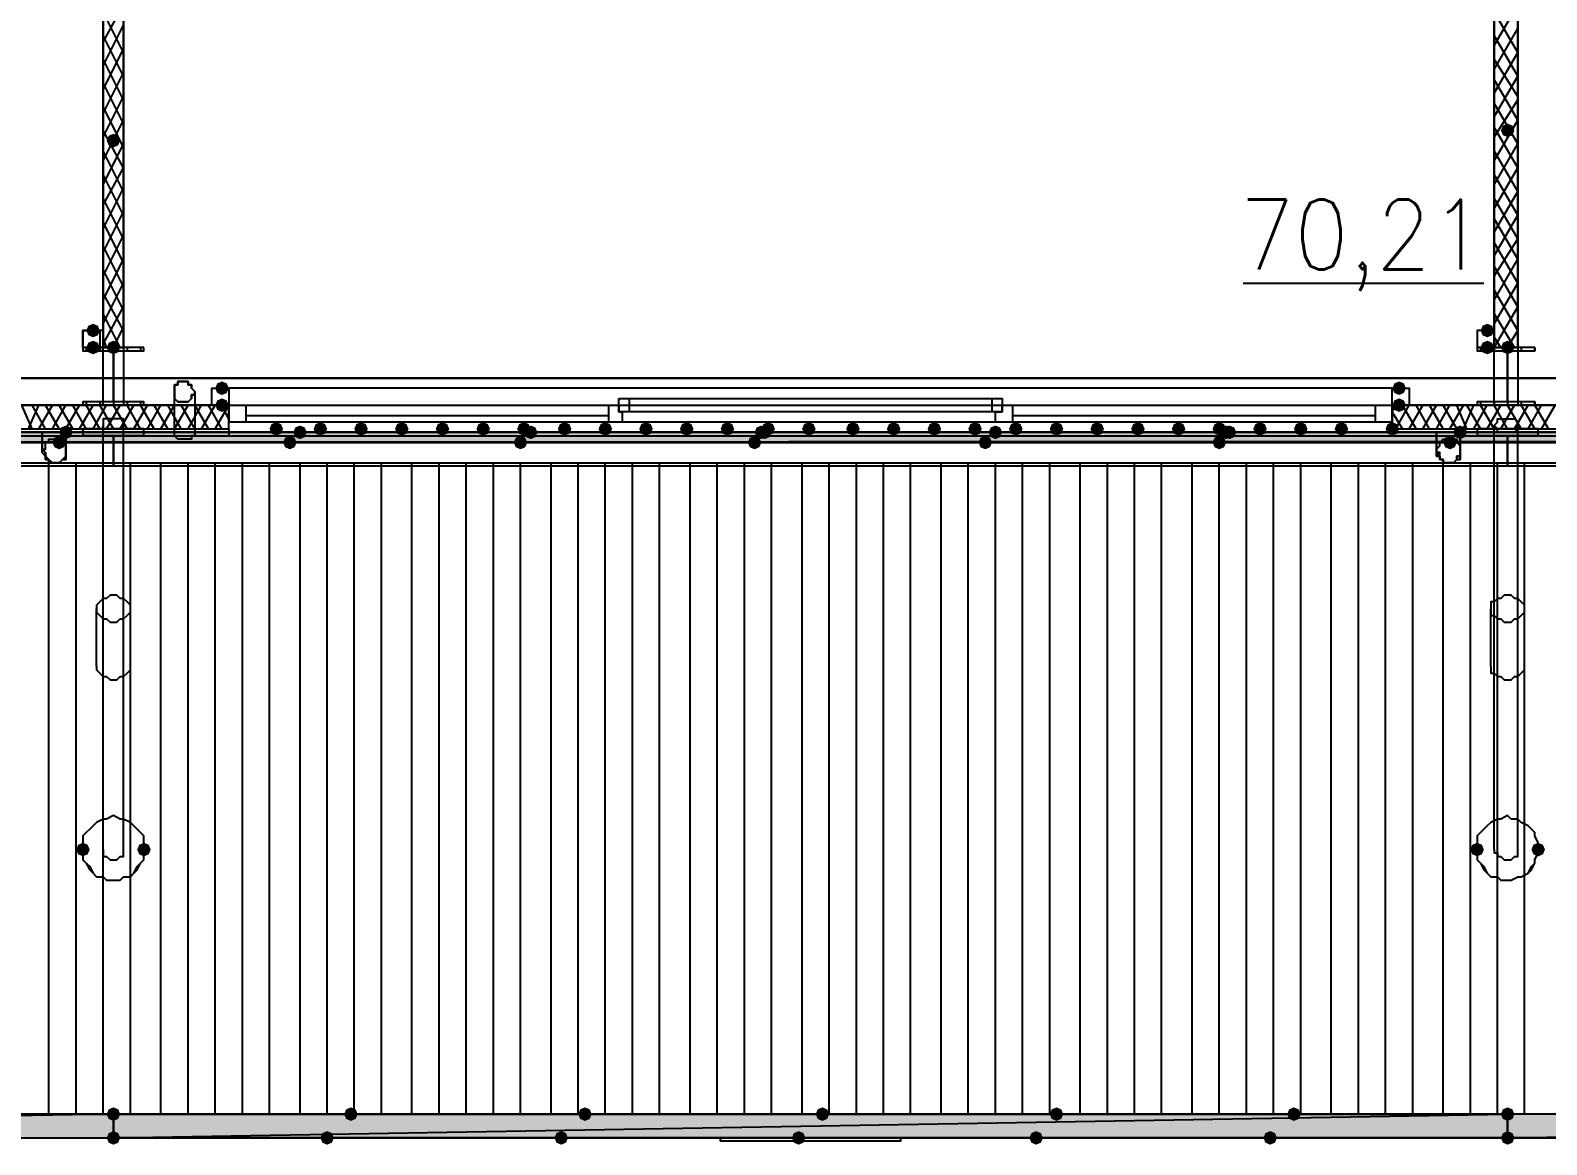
# Model space of a CAD drawing. Header units: millimetres. Extents: x 0 to 420, y 0 to 297.
# Drawn here: x 136.88 to 155.81, y 94.91 to 108.82 of the extents above; entities that cross this region are included whole.
import ezdxf

# ---------------------------------------------------------------- set-up
doc = ezdxf.new("R2010")
doc.units = ezdxf.units.MM
doc.layers.get('0').update_dxf_attribs({"linetype": 'CONTINUOUS'})
doc.styles.get("Standard").update_dxf_attribs({"font": 'STANDARD'})

msp = doc.modelspace()

# ---------------------------------------------------------------- hatches: boundary and pattern name
at = {"true_color": 0x000007}
for points in [[(138.006667, 107.442), (137.981796, 107.382204), (137.922, 107.357333), (137.862204, 107.382204), (137.837333, 107.442), (137.862204, 107.501796), (137.922, 107.526667), (137.981796, 107.501796)], [(155.405667, 107.569), (155.380796, 107.509204), (155.321, 107.484333), (155.261204, 107.509204), (155.236333, 107.569), (155.261204, 107.628796), (155.321, 107.653667), (155.380796, 107.628796)], [(137.752667, 105.071333), (137.727796, 105.011537), (137.668, 104.986667), (137.608204, 105.011537), (137.583333, 105.071333), (137.608204, 105.131129), (137.668, 105.156), (137.727796, 105.131129)], [(155.151667, 105.071333), (155.126796, 105.011537), (155.067, 104.986667), (155.007204, 105.011537), (154.982333, 105.071333), (155.007204, 105.131129), (155.067, 105.156), (155.126796, 105.131129)], [(137.752667, 104.859667), (137.727796, 104.799871), (137.668, 104.775), (137.608204, 104.799871), (137.583333, 104.859667), (137.608204, 104.919462), (137.668, 104.944333), (137.727796, 104.919463)], [(138.006667, 104.859667), (137.981796, 104.799871), (137.922, 104.775), (137.862204, 104.799871), (137.837333, 104.859667), (137.862204, 104.919462), (137.922, 104.944333), (137.981796, 104.919463)], [(155.151667, 104.859667), (155.126796, 104.799871), (155.067, 104.775), (155.007204, 104.799871), (154.982333, 104.859667), (155.007204, 104.919462), (155.067, 104.944333), (155.126796, 104.919463)], [(155.405667, 104.859667), (155.380796, 104.799871), (155.321, 104.775), (155.261204, 104.799871), (155.236333, 104.859667), (155.261204, 104.919462), (155.321, 104.944333), (155.380796, 104.919463)], [(139.361333, 104.351667), (139.336462, 104.291871), (139.276667, 104.267), (139.216871, 104.291871), (139.192, 104.351667), (139.216871, 104.411462), (139.276667, 104.436333), (139.336462, 104.411463)], [(154.051, 104.351667), (154.026129, 104.291871), (153.966333, 104.267), (153.906538, 104.291871), (153.881667, 104.351667), (153.906537, 104.411462), (153.966333, 104.436333), (154.026129, 104.411463)], [(139.361333, 104.14), (139.336462, 104.080204), (139.276667, 104.055333), (139.216871, 104.080204), (139.192, 104.14), (139.216871, 104.199796), (139.276667, 104.224667), (139.336462, 104.199796)], [(154.051, 104.14), (154.026129, 104.080204), (153.966333, 104.055333), (153.906538, 104.080204), (153.881667, 104.14), (153.906537, 104.199796), (153.966333, 104.224667), (154.026129, 104.199796)], [(140.038667, 103.843667), (140.013796, 103.783871), (139.954, 103.759), (139.894204, 103.783871), (139.869333, 103.843667), (139.894204, 103.903462), (139.954, 103.928333), (140.013796, 103.903463)], [(140.589, 103.843667), (140.564129, 103.783871), (140.504333, 103.759), (140.444538, 103.783871), (140.419667, 103.843667), (140.444537, 103.903462), (140.504333, 103.928333), (140.564129, 103.903463)], [(141.097, 103.843667), (141.072129, 103.783871), (141.012333, 103.759), (140.952538, 103.783871), (140.927667, 103.843667), (140.952537, 103.903462), (141.012333, 103.928333), (141.072129, 103.903463)], [(141.605, 103.843667), (141.580129, 103.783871), (141.520333, 103.759), (141.460537, 103.783871), (141.435667, 103.843667), (141.460537, 103.903462), (141.520333, 103.928333), (141.580129, 103.903463)], [(142.113, 103.843667), (142.088129, 103.783871), (142.028333, 103.759), (141.968538, 103.783871), (141.943667, 103.843667), (141.968537, 103.903462), (142.028333, 103.928333), (142.088129, 103.903463)], [(142.621, 103.843667), (142.596129, 103.783871), (142.536333, 103.759), (142.476538, 103.783871), (142.451667, 103.843667), (142.476537, 103.903462), (142.536333, 103.928333), (142.596129, 103.903463)], [(143.129, 103.843667), (143.104129, 103.783871), (143.044333, 103.759), (142.984537, 103.783871), (142.959667, 103.843667), (142.984537, 103.903462), (143.044333, 103.928333), (143.104129, 103.903463)], [(143.637, 103.843667), (143.612129, 103.783871), (143.552333, 103.759), (143.492538, 103.783871), (143.467667, 103.843667), (143.492537, 103.903462), (143.552333, 103.928333), (143.612129, 103.903463)], [(144.145, 103.843667), (144.120129, 103.783871), (144.060333, 103.759), (144.000538, 103.783871), (143.975667, 103.843667), (144.000537, 103.903462), (144.060333, 103.928333), (144.120129, 103.903463)], [(144.653, 103.843667), (144.628129, 103.783871), (144.568333, 103.759), (144.508537, 103.783871), (144.483667, 103.843667), (144.508537, 103.903462), (144.568333, 103.928333), (144.628129, 103.903463)], [(145.161, 103.843667), (145.136129, 103.783871), (145.076333, 103.759), (145.016538, 103.783871), (144.991667, 103.843667), (145.016537, 103.903462), (145.076333, 103.928333), (145.136129, 103.903463)], [(145.669, 103.843667), (145.644129, 103.783871), (145.584333, 103.759), (145.524538, 103.783871), (145.499667, 103.843667), (145.524537, 103.903462), (145.584333, 103.928333), (145.644129, 103.903463)], [(146.177, 103.843667), (146.152129, 103.783871), (146.092333, 103.759), (146.032538, 103.783871), (146.007667, 103.843667), (146.032537, 103.903462), (146.092333, 103.928333), (146.152129, 103.903463)], [(146.685, 103.843667), (146.660129, 103.783871), (146.600333, 103.759), (146.540538, 103.783871), (146.515667, 103.843667), (146.540537, 103.903462), (146.600333, 103.928333), (146.660129, 103.903463)], [(147.235333, 103.843667), (147.210463, 103.783871), (147.150667, 103.759), (147.090871, 103.783871), (147.066, 103.843667), (147.090871, 103.903462), (147.150667, 103.928333), (147.210462, 103.903463)], [(147.743333, 103.843667), (147.718462, 103.783871), (147.658667, 103.759), (147.598871, 103.783871), (147.574, 103.843667), (147.598871, 103.903462), (147.658667, 103.928333), (147.718462, 103.903463)], [(148.251333, 103.843667), (148.226462, 103.783871), (148.166667, 103.759), (148.106871, 103.783871), (148.082, 103.843667), (148.106871, 103.903462), (148.166667, 103.928333), (148.226462, 103.903463)], [(148.759333, 103.843667), (148.734463, 103.783871), (148.674667, 103.759), (148.614871, 103.783871), (148.59, 103.843667), (148.614871, 103.903462), (148.674667, 103.928333), (148.734462, 103.903463)], [(149.267333, 103.843667), (149.242462, 103.783871), (149.182667, 103.759), (149.122871, 103.783871), (149.098, 103.843667), (149.122871, 103.903462), (149.182667, 103.928333), (149.242462, 103.903463)], [(149.775333, 103.843667), (149.750463, 103.783871), (149.690667, 103.759), (149.630871, 103.783871), (149.606, 103.843667), (149.630871, 103.903462), (149.690667, 103.928333), (149.750462, 103.903463)], [(150.283333, 103.843667), (150.258463, 103.783871), (150.198667, 103.759), (150.138871, 103.783871), (150.114, 103.843667), (150.138871, 103.903462), (150.198667, 103.928333), (150.258462, 103.903463)], [(150.791333, 103.843667), (150.766462, 103.783871), (150.706667, 103.759), (150.646871, 103.783871), (150.622, 103.843667), (150.646871, 103.903462), (150.706667, 103.928333), (150.766462, 103.903463)], [(151.299333, 103.843667), (151.274463, 103.783871), (151.214667, 103.759), (151.154871, 103.783871), (151.13, 103.843667), (151.154871, 103.903462), (151.214667, 103.928333), (151.274462, 103.903463)], [(151.807333, 103.843667), (151.782463, 103.783871), (151.722667, 103.759), (151.662871, 103.783871), (151.638, 103.843667), (151.662871, 103.903462), (151.722667, 103.928333), (151.782462, 103.903463)], [(152.315333, 103.843667), (152.290462, 103.783871), (152.230667, 103.759), (152.170871, 103.783871), (152.146, 103.843667), (152.170871, 103.903462), (152.230667, 103.928333), (152.290462, 103.903463)], [(152.823333, 103.843667), (152.798463, 103.783871), (152.738667, 103.759), (152.678871, 103.783871), (152.654, 103.843667), (152.678871, 103.903462), (152.738667, 103.928333), (152.798462, 103.903463)], [(153.331333, 103.843667), (153.306462, 103.783871), (153.246667, 103.759), (153.186871, 103.783871), (153.162, 103.843667), (153.186871, 103.903462), (153.246667, 103.928333), (153.306462, 103.903463)], [(153.966333, 103.843667), (153.941463, 103.783871), (153.881667, 103.759), (153.821871, 103.783871), (153.797, 103.843667), (153.821871, 103.903462), (153.881667, 103.928333), (153.941462, 103.903463)], [(137.625667, 98.594333), (137.600796, 98.534537), (137.541, 98.509667), (137.481204, 98.534537), (137.456333, 98.594333), (137.481204, 98.654129), (137.541, 98.679), (137.600796, 98.654129)], [(138.387667, 98.594333), (138.362796, 98.534537), (138.303, 98.509667), (138.243204, 98.534537), (138.218333, 98.594333), (138.243204, 98.654129), (138.303, 98.679), (138.362796, 98.654129)], [(155.024667, 98.594333), (154.999796, 98.534537), (154.94, 98.509667), (154.880204, 98.534537), (154.855333, 98.594333), (154.880204, 98.654129), (154.94, 98.679), (154.999796, 98.654129)], [(155.786667, 98.594333), (155.761796, 98.534537), (155.702, 98.509667), (155.642204, 98.534537), (155.617333, 98.594333), (155.642204, 98.654129), (155.702, 98.679), (155.761796, 98.654129)]]:
    msp.add_hatch(color=0, dxfattribs=at).paths.add_polyline_path(points, flags=0)
h = msp.add_hatch(color=0, dxfattribs=at)
h.paths.add_polyline_path([(381.973667, 103.674333), (119.972667, 103.674333), (381.973667, 103.801333)], flags=0)
h.paths.add_polyline_path([(119.972667, 103.674333), (381.973667, 103.801333), (119.972667, 103.801333)], flags=0)
at = {"true_color": 0x0000fe}
for points in [[(137.329333, 103.674333), (137.304463, 103.614537), (137.244667, 103.589667), (137.184871, 103.614537), (137.16, 103.674333), (137.184871, 103.734129), (137.244667, 103.759), (137.304462, 103.734129)], [(137.414, 103.801333), (137.389129, 103.741537), (137.329333, 103.716667), (137.269538, 103.741537), (137.244667, 103.801333), (137.269537, 103.861129), (137.329333, 103.886), (137.389129, 103.861129)], [(137.414, 103.801333), (137.389129, 103.741537), (137.329333, 103.716667), (137.269538, 103.741537), (137.244667, 103.801333), (137.269537, 103.861129), (137.329333, 103.886), (137.389129, 103.861129)], [(137.414, 103.801333), (137.389129, 103.741537), (137.329333, 103.716667), (137.269538, 103.741537), (137.244667, 103.801333), (137.269537, 103.861129), (137.329333, 103.886), (137.389129, 103.861129)], [(140.208, 103.674333), (140.183129, 103.614537), (140.123333, 103.589667), (140.063538, 103.614537), (140.038667, 103.674333), (140.063537, 103.734129), (140.123333, 103.759), (140.183129, 103.734129)], [(140.335, 103.801333), (140.310129, 103.741537), (140.250333, 103.716667), (140.190538, 103.741537), (140.165667, 103.801333), (140.190537, 103.861129), (140.250333, 103.886), (140.310129, 103.861129)], [(140.335, 103.801333), (140.310129, 103.741537), (140.250333, 103.716667), (140.190538, 103.741537), (140.165667, 103.801333), (140.190537, 103.861129), (140.250333, 103.886), (140.310129, 103.861129)], [(140.335, 103.801333), (140.310129, 103.741537), (140.250333, 103.716667), (140.190538, 103.741537), (140.165667, 103.801333), (140.190537, 103.861129), (140.250333, 103.886), (140.310129, 103.861129)], [(143.086667, 103.674333), (143.061796, 103.614537), (143.002, 103.589667), (142.942204, 103.614537), (142.917333, 103.674333), (142.942204, 103.734129), (143.002, 103.759), (143.061796, 103.734129)], [(143.213667, 103.801333), (143.188796, 103.741537), (143.129, 103.716667), (143.069204, 103.741537), (143.044333, 103.801333), (143.069204, 103.861129), (143.129, 103.886), (143.188796, 103.861129)], [(143.213667, 103.801333), (143.188796, 103.741537), (143.129, 103.716667), (143.069204, 103.741537), (143.044333, 103.801333), (143.069204, 103.861129), (143.129, 103.886), (143.188796, 103.861129)], [(143.213667, 103.801333), (143.188796, 103.741537), (143.129, 103.716667), (143.069204, 103.741537), (143.044333, 103.801333), (143.069204, 103.861129), (143.129, 103.886), (143.188796, 103.861129)], [(146.007667, 103.674333), (145.982796, 103.614537), (145.923, 103.589667), (145.863204, 103.614537), (145.838333, 103.674333), (145.863204, 103.734129), (145.923, 103.759), (145.982796, 103.734129)], [(146.092333, 103.801333), (146.067462, 103.741537), (146.007667, 103.716667), (145.947871, 103.741537), (145.923, 103.801333), (145.947871, 103.861129), (146.007667, 103.886), (146.067462, 103.861129)], [(146.134667, 103.801333), (146.109796, 103.741537), (146.05, 103.716667), (145.990204, 103.741537), (145.965333, 103.801333), (145.990204, 103.861129), (146.05, 103.886), (146.109796, 103.861129)], [(146.134667, 103.801333), (146.109796, 103.741537), (146.05, 103.716667), (145.990204, 103.741537), (145.965333, 103.801333), (145.990204, 103.861129), (146.05, 103.886), (146.109796, 103.861129)], [(148.886333, 103.674333), (148.861462, 103.614537), (148.801667, 103.589667), (148.741871, 103.614537), (148.717, 103.674333), (148.741871, 103.734129), (148.801667, 103.759), (148.861462, 103.734129)], [(149.013333, 103.801333), (148.988463, 103.741537), (148.928667, 103.716667), (148.868871, 103.741537), (148.844, 103.801333), (148.868871, 103.861129), (148.928667, 103.886), (148.988462, 103.861129)], [(149.013333, 103.801333), (148.988463, 103.741537), (148.928667, 103.716667), (148.868871, 103.741537), (148.844, 103.801333), (148.868871, 103.861129), (148.928667, 103.886), (148.988462, 103.861129)], [(149.013333, 103.801333), (148.988463, 103.741537), (148.928667, 103.716667), (148.868871, 103.741537), (148.844, 103.801333), (148.868871, 103.861129), (148.928667, 103.886), (148.988462, 103.861129)], [(151.807333, 103.674333), (151.782463, 103.614537), (151.722667, 103.589667), (151.662871, 103.614537), (151.638, 103.674333), (151.662871, 103.734129), (151.722667, 103.759), (151.782462, 103.734129)], [(151.892, 103.801333), (151.867129, 103.741537), (151.807333, 103.716667), (151.747538, 103.741537), (151.722667, 103.801333), (151.747537, 103.861129), (151.807333, 103.886), (151.867129, 103.861129)], [(151.934333, 103.801333), (151.909463, 103.741537), (151.849667, 103.716667), (151.789871, 103.741537), (151.765, 103.801333), (151.789871, 103.861129), (151.849667, 103.886), (151.909462, 103.861129)], [(151.934333, 103.801333), (151.909463, 103.741537), (151.849667, 103.716667), (151.789871, 103.741537), (151.765, 103.801333), (151.789871, 103.861129), (151.849667, 103.886), (151.909462, 103.861129)], [(154.686, 103.674333), (154.661129, 103.614537), (154.601333, 103.589667), (154.541538, 103.614537), (154.516667, 103.674333), (154.541537, 103.734129), (154.601333, 103.759), (154.661129, 103.734129)], [(154.813, 103.801333), (154.788129, 103.741537), (154.728333, 103.716667), (154.668538, 103.741537), (154.643667, 103.801333), (154.668537, 103.861129), (154.728333, 103.886), (154.788129, 103.861129)], [(154.813, 103.801333), (154.788129, 103.741537), (154.728333, 103.716667), (154.668538, 103.741537), (154.643667, 103.801333), (154.668537, 103.861129), (154.728333, 103.886), (154.788129, 103.861129)], [(154.813, 103.801333), (154.788129, 103.741537), (154.728333, 103.716667), (154.668538, 103.741537), (154.643667, 103.801333), (154.668537, 103.861129), (154.728333, 103.886), (154.788129, 103.861129)], [(138.006667, 95.292333), (137.981796, 95.232537), (137.922, 95.207667), (137.862204, 95.232537), (137.837333, 95.292333), (137.862204, 95.352129), (137.922, 95.377), (137.981796, 95.352129)], [(138.006667, 95.292333), (137.981796, 95.232537), (137.922, 95.207667), (137.862204, 95.232537), (137.837333, 95.292333), (137.862204, 95.352129), (137.922, 95.377), (137.981796, 95.352129)], [(140.97, 95.292333), (140.945129, 95.232537), (140.885333, 95.207667), (140.825538, 95.232537), (140.800667, 95.292333), (140.825537, 95.352129), (140.885333, 95.377), (140.945129, 95.352129)], [(143.891, 95.292333), (143.866129, 95.232537), (143.806333, 95.207667), (143.746538, 95.232537), (143.721667, 95.292333), (143.746537, 95.352129), (143.806333, 95.377), (143.866129, 95.352129)], [(146.854333, 95.292333), (146.829463, 95.232537), (146.769667, 95.207667), (146.709871, 95.232537), (146.685, 95.292333), (146.709871, 95.352129), (146.769667, 95.377), (146.829462, 95.352129)], [(149.775333, 95.292333), (149.750463, 95.232537), (149.690667, 95.207667), (149.630871, 95.232537), (149.606, 95.292333), (149.630871, 95.352129), (149.690667, 95.377), (149.750462, 95.352129)], [(152.738667, 95.292333), (152.713796, 95.232537), (152.654, 95.207667), (152.594204, 95.232537), (152.569333, 95.292333), (152.594204, 95.352129), (152.654, 95.377), (152.713796, 95.352129)], [(155.405667, 95.292333), (155.380796, 95.232537), (155.321, 95.207667), (155.261204, 95.232537), (155.236333, 95.292333), (155.261204, 95.352129), (155.321, 95.377), (155.380796, 95.352129)], [(155.405667, 95.292333), (155.380796, 95.232537), (155.321, 95.207667), (155.261204, 95.232537), (155.236333, 95.292333), (155.261204, 95.352129), (155.321, 95.377), (155.380796, 95.352129)], [(138.006667, 94.996), (137.981796, 94.936204), (137.922, 94.911333), (137.862204, 94.936204), (137.837333, 94.996), (137.862204, 95.055796), (137.922, 95.080667), (137.981796, 95.055796)], [(140.673667, 94.996), (140.648796, 94.936204), (140.589, 94.911333), (140.529204, 94.936204), (140.504333, 94.996), (140.529204, 95.055796), (140.589, 95.080667), (140.648796, 95.055796)], [(143.594667, 94.996), (143.569796, 94.936204), (143.51, 94.911333), (143.450204, 94.936204), (143.425333, 94.996), (143.450204, 95.055796), (143.51, 95.080667), (143.569796, 95.055796)], [(146.558, 94.996), (146.533129, 94.936204), (146.473333, 94.911333), (146.413538, 94.936204), (146.388667, 94.996), (146.413537, 95.055796), (146.473333, 95.080667), (146.533129, 95.055796)], [(149.521333, 94.996), (149.496462, 94.936204), (149.436667, 94.911333), (149.376871, 94.936204), (149.352, 94.996), (149.376871, 95.055796), (149.436667, 95.080667), (149.496462, 95.055796)], [(152.442333, 94.996), (152.417463, 94.936204), (152.357667, 94.911333), (152.297871, 94.936204), (152.273, 94.996), (152.297871, 95.055796), (152.357667, 95.080667), (152.417462, 95.055796)], [(155.405667, 94.996), (155.380796, 94.936204), (155.321, 94.911333), (155.261204, 94.936204), (155.236333, 94.996), (155.261204, 95.055796), (155.321, 95.080667), (155.380796, 95.055796)]]:
    msp.add_hatch(color=0, dxfattribs=at).paths.add_polyline_path(points, flags=0)
at = {"true_color": 0x000007}
h = msp.add_hatch(color=0, dxfattribs=at)
h.paths.add_polyline_path([(119.972667, 95.292333), (137.922, 95.292333), (119.972667, 94.996)], flags=0)
h.paths.add_polyline_path([(137.922, 95.292333), (119.972667, 94.996), (137.922, 94.996)], flags=0)
h = msp.add_hatch(color=0, dxfattribs=at)
h.paths.add_polyline_path([(155.321, 94.996), (137.922, 94.996), (155.321, 95.292333)], flags=0)
h.paths.add_polyline_path([(137.922, 94.996), (155.321, 95.292333), (137.922, 95.292333)], flags=0)
h = msp.add_hatch(color=0, dxfattribs=at)
h.paths.add_polyline_path([(172.72, 94.996), (155.321, 94.996), (172.72, 95.292333)], flags=0)
h.paths.add_polyline_path([(155.321, 94.996), (172.72, 95.292333), (155.321, 95.292333)], flags=0)

# ---------------------------------------------------------------- linework, layer by layer
at = {"color": 0, "true_color": 0x000007}
for points in [[(393.361333, 220.810667), (259.291667, 220.810667), (259.291667, 189.780333), (242.612333, 189.780333), (242.612333, 220.810667), (108.585, 220.810667), (108.585, 104.14), (242.654667, 104.14), (242.654667, 135.128), (259.291667, 135.128), (259.291667, 104.14), (393.361333, 104.14)], [(242.612333, 220.429667), (242.612333, 189.780333), (259.291667, 189.780333), (259.291667, 220.429667), (393.022667, 220.429667), (393.022667, 104.478667), (259.291667, 104.478667), (259.291667, 135.128), (242.654667, 135.128), (242.654667, 104.478667), (108.923667, 104.478667), (108.923667, 220.429667)], [(137.795, 121.539), (137.795, 104.859667), (138.049, 104.859667), (138.049, 121.539)], [(155.151667, 121.539), (155.151667, 104.859667), (155.448, 104.859667), (155.448, 121.539)], [(137.795, 105.071333), (137.541, 105.071333), (137.541, 104.859667), (137.795, 104.859667)], [(137.752667, 105.071333), (137.752667, 104.859667), (137.541, 104.859667), (137.541, 105.071333)], [(155.151667, 105.071333), (154.94, 105.071333), (154.94, 104.859667), (155.151667, 104.859667), (155.151667, 105.071333), (154.94, 105.071333), (154.94, 104.859667), (155.151667, 104.859667)], [(138.303, 104.859667), (137.541, 104.859667), (137.541, 104.817333), (137.922, 104.817333), (137.922, 104.182333), (137.541, 104.182333), (137.541, 104.14), (138.303, 104.14), (138.303, 104.182333), (137.922, 104.182333), (137.922, 104.817333), (138.303, 104.817333)], [(155.659667, 104.859667), (154.94, 104.859667), (154.94, 104.817333), (155.321, 104.817333), (155.321, 104.182333), (154.94, 104.182333), (154.94, 104.14), (155.659667, 104.14), (155.659667, 104.182333), (155.321, 104.182333), (155.321, 104.817333), (155.659667, 104.817333)], [(138.938, 104.309333), (138.895667, 104.351667), (138.895667, 104.394), (138.853333, 104.394), (138.853333, 104.436333), (138.811, 104.436333), (138.768667, 104.436333), (138.726333, 104.436333), (138.726333, 104.394), (138.684, 104.394), (138.684, 104.351667), (138.684, 104.309333), (138.684, 104.267), (138.684, 104.224667), (138.726333, 104.182333), (138.768667, 104.182333), (138.811, 104.182333), (138.853333, 104.182333), (138.895667, 104.224667), (138.895667, 104.267), (138.938, 104.267), (138.938, 104.309333), (138.938, 104.267), (138.895667, 104.267), (138.895667, 104.224667), (138.853333, 104.182333), (138.811, 104.182333), (138.768667, 104.182333), (138.726333, 104.182333), (138.684, 104.224667), (138.684, 104.267), (138.684, 104.309333), (138.684, 104.351667), (138.684, 104.394), (138.726333, 104.394), (138.726333, 104.436333), (138.768667, 104.436333), (138.811, 104.436333), (138.853333, 104.436333), (138.853333, 104.394), (138.895667, 104.394), (138.895667, 104.351667)], [(138.684, 104.309333), (138.684, 104.351667), (138.684, 104.394), (138.726333, 104.394), (138.726333, 104.436333), (138.768667, 104.436333), (138.811, 104.436333), (138.853333, 104.436333), (138.853333, 104.394), (138.895667, 104.394), (138.895667, 104.351667), (138.938, 104.309333), (138.938, 104.267), (138.895667, 104.267), (138.895667, 104.224667), (138.853333, 104.182333), (138.811, 104.182333), (138.768667, 104.182333), (138.726333, 104.182333), (138.684, 104.224667), (138.684, 104.267)], [(139.149667, 104.351667), (139.361333, 104.351667), (139.361333, 104.14), (139.149667, 104.14), (139.149667, 104.351667), (139.361333, 104.351667), (139.361333, 104.14), (139.149667, 104.14)], [(153.881667, 104.351667), (154.093333, 104.351667), (154.093333, 104.14), (153.881667, 104.14), (153.881667, 104.351667), (154.093333, 104.351667), (154.093333, 104.14), (153.881667, 104.14)], [(139.361333, 104.14), (139.361333, 103.928333)], [(144.229667, 104.224667), (144.356667, 104.224667), (144.356667, 104.055333), (144.229667, 104.055333)], [(149.013333, 104.055333), (148.886333, 104.055333), (148.886333, 104.224667), (149.013333, 104.224667)], [(153.881667, 104.14), (153.881667, 103.928333)], [(137.964333, 103.970667), (137.922, 103.970667), (137.879667, 103.970667), (137.837333, 103.970667), (137.795, 103.970667), (137.795, 103.928333), (137.795, 103.886), (137.795, 103.843667), (137.795, 103.801333), (137.837333, 103.801333), (137.879667, 103.801333), (137.922, 103.801333), (137.964333, 103.801333), (138.006667, 103.801333), (138.049, 103.801333), (138.049, 103.843667), (138.049, 103.886), (138.049, 103.928333), (138.049, 103.970667), (138.006667, 103.970667)], [(155.321, 103.970667), (155.363333, 103.970667), (155.405667, 103.970667), (155.448, 103.928333), (155.448, 103.886), (155.448, 103.843667), (155.405667, 103.801333), (155.363333, 103.801333), (155.321, 103.801333), (155.278667, 103.801333), (155.236333, 103.801333), (155.194, 103.801333), (155.194, 103.843667), (155.151667, 103.886), (155.194, 103.928333), (155.194, 103.970667), (155.236333, 103.970667), (155.278667, 103.970667)], [(381.973667, 103.674333), (119.972667, 103.674333), (381.973667, 103.801333)], [(119.972667, 103.674333), (381.973667, 103.801333), (119.972667, 103.801333)], [(119.972667, 103.759), (137.922, 103.759), (137.922, 103.378), (119.972667, 103.378)], [(137.456333, 103.801333), (137.329333, 103.801333), (137.329333, 103.589667), (137.329333, 103.547333), (137.329333, 103.505), (137.329333, 103.462667), (137.287, 103.462667), (137.244667, 103.420333), (137.202333, 103.420333), (137.16, 103.420333), (137.117667, 103.420333), (137.117667, 103.462667), (137.075333, 103.462667), (137.075333, 103.505), (137.033, 103.547333), (137.033, 103.589667), (137.033, 103.801333), (136.948333, 103.801333), (137.033, 103.801333), (137.033, 103.589667), (137.075333, 103.547333), (137.075333, 103.505), (137.117667, 103.462667), (137.16, 103.420333), (137.202333, 103.420333), (137.244667, 103.420333), (137.287, 103.462667), (137.329333, 103.505), (137.329333, 103.547333), (137.329333, 103.589667), (137.329333, 103.801333), (137.456333, 103.801333), (137.329333, 103.801333), (137.329333, 103.589667), (137.329333, 103.547333), (137.329333, 103.505), (137.329333, 103.462667), (137.287, 103.462667), (137.244667, 103.420333), (137.202333, 103.420333), (137.16, 103.420333), (137.117667, 103.420333), (137.117667, 103.462667), (137.075333, 103.462667), (137.075333, 103.505), (137.033, 103.547333), (137.033, 103.589667), (137.033, 103.801333), (136.948333, 103.801333), (137.033, 103.801333), (137.033, 103.589667), (137.075333, 103.547333), (137.075333, 103.505), (137.117667, 103.462667), (137.16, 103.420333), (137.202333, 103.420333), (137.244667, 103.420333), (137.287, 103.462667), (137.329333, 103.505), (137.329333, 103.547333), (137.329333, 103.589667), (137.329333, 103.801333), (137.456333, 103.801333), (137.329333, 103.801333), (137.329333, 103.589667), (137.329333, 103.547333), (137.329333, 103.505), (137.287, 103.462667), (137.244667, 103.420333), (137.202333, 103.420333), (137.16, 103.420333), (137.117667, 103.462667), (137.075333, 103.505), (137.075333, 103.547333), (137.033, 103.589667), (137.033, 103.801333), (136.948333, 103.801333), (137.033, 103.801333), (137.033, 103.589667), (137.033, 103.547333), (137.075333, 103.505), (137.075333, 103.462667), (137.117667, 103.462667), (137.117667, 103.420333), (137.16, 103.420333), (137.202333, 103.420333), (137.244667, 103.420333), (137.287, 103.462667), (137.329333, 103.462667), (137.329333, 103.505), (137.329333, 103.547333), (137.329333, 103.589667), (137.329333, 103.801333)], [(137.456333, 103.801333), (137.329333, 103.801333), (137.329333, 103.589667), (137.329333, 103.547333), (137.329333, 103.505), (137.329333, 103.462667), (137.287, 103.462667), (137.244667, 103.420333), (137.202333, 103.420333), (137.16, 103.420333), (137.117667, 103.420333), (137.117667, 103.462667), (137.075333, 103.462667), (137.075333, 103.505), (137.033, 103.547333), (137.033, 103.589667), (137.033, 103.801333), (136.948333, 103.801333), (137.033, 103.801333), (137.033, 103.589667), (137.075333, 103.547333), (137.075333, 103.505), (137.117667, 103.462667), (137.16, 103.420333), (137.202333, 103.420333), (137.244667, 103.420333), (137.287, 103.462667), (137.329333, 103.505), (137.329333, 103.547333), (137.329333, 103.589667), (137.329333, 103.801333), (137.456333, 103.801333), (137.329333, 103.801333), (137.329333, 103.589667), (137.329333, 103.547333), (137.329333, 103.505), (137.329333, 103.462667), (137.287, 103.462667), (137.244667, 103.420333), (137.202333, 103.420333), (137.16, 103.420333), (137.117667, 103.420333), (137.117667, 103.462667), (137.075333, 103.462667), (137.075333, 103.505), (137.033, 103.547333), (137.033, 103.589667), (137.033, 103.801333), (136.948333, 103.801333), (137.033, 103.801333), (137.033, 103.589667), (137.075333, 103.547333), (137.075333, 103.505), (137.117667, 103.462667), (137.16, 103.420333), (137.202333, 103.420333), (137.244667, 103.420333), (137.287, 103.462667), (137.329333, 103.505), (137.329333, 103.547333), (137.329333, 103.589667), (137.329333, 103.801333), (137.456333, 103.801333), (137.329333, 103.801333), (137.329333, 103.589667), (137.329333, 103.547333), (137.329333, 103.505), (137.287, 103.462667), (137.244667, 103.420333), (137.202333, 103.420333), (137.16, 103.420333), (137.117667, 103.462667), (137.075333, 103.505), (137.075333, 103.547333), (137.033, 103.589667), (137.033, 103.801333), (136.948333, 103.801333), (137.033, 103.801333), (137.033, 103.589667), (137.033, 103.547333), (137.075333, 103.505), (137.075333, 103.462667), (137.117667, 103.462667), (137.117667, 103.420333), (137.16, 103.420333), (137.202333, 103.420333), (137.244667, 103.420333), (137.287, 103.462667), (137.329333, 103.462667), (137.329333, 103.505), (137.329333, 103.547333), (137.329333, 103.589667), (137.329333, 103.801333)], [(137.329333, 103.589667), (137.329333, 103.547333), (137.329333, 103.505), (137.287, 103.462667), (137.244667, 103.420333), (137.202333, 103.420333), (137.16, 103.420333), (137.117667, 103.462667), (137.075333, 103.505), (137.075333, 103.547333), (137.033, 103.589667), (137.075333, 103.589667), (137.075333, 103.632), (137.075333, 103.674333), (137.117667, 103.674333), (137.117667, 103.716667), (137.16, 103.716667), (137.202333, 103.716667), (137.244667, 103.716667), (137.287, 103.716667), (137.287, 103.674333), (137.329333, 103.674333), (137.329333, 103.632)], [(137.033, 103.589667), (137.075333, 103.589667), (137.075333, 103.632), (137.075333, 103.674333), (137.117667, 103.674333), (137.117667, 103.716667), (137.16, 103.716667), (137.202333, 103.716667), (137.244667, 103.716667), (137.287, 103.716667), (137.287, 103.674333), (137.329333, 103.674333), (137.329333, 103.632), (137.329333, 103.589667), (137.329333, 103.547333), (137.329333, 103.505), (137.287, 103.462667), (137.244667, 103.420333), (137.202333, 103.420333), (137.16, 103.420333), (137.117667, 103.462667), (137.075333, 103.505), (137.075333, 103.547333)], [(137.033, 103.589667), (137.075333, 103.589667), (137.075333, 103.632), (137.075333, 103.674333), (137.117667, 103.674333), (137.117667, 103.716667), (137.16, 103.716667), (137.202333, 103.716667), (137.244667, 103.716667), (137.287, 103.716667), (137.287, 103.674333), (137.329333, 103.674333), (137.329333, 103.632), (137.329333, 103.589667), (137.329333, 103.547333), (137.329333, 103.505), (137.287, 103.462667), (137.244667, 103.420333), (137.202333, 103.420333), (137.16, 103.420333), (137.117667, 103.462667), (137.075333, 103.505), (137.075333, 103.547333)], [(137.922, 103.759), (155.321, 103.759), (155.321, 103.378), (137.922, 103.378)], [(138.938, 103.759), (138.895667, 103.759), (138.895667, 103.716667), (138.853333, 103.716667), (138.811, 103.716667), (138.768667, 103.716667), (138.726333, 103.716667), (138.684, 103.759), (138.726333, 103.759), (138.768667, 103.759), (138.811, 103.759), (138.853333, 103.759), (138.895667, 103.759)], [(154.855333, 103.801333), (154.728333, 103.801333), (154.728333, 103.589667), (154.728333, 103.547333), (154.728333, 103.505), (154.728333, 103.462667), (154.686, 103.462667), (154.643667, 103.420333), (154.601333, 103.420333), (154.559, 103.420333), (154.516667, 103.420333), (154.516667, 103.462667), (154.474333, 103.462667), (154.474333, 103.505), (154.432, 103.505), (154.432, 103.547333), (154.432, 103.589667), (154.432, 103.801333), (154.347333, 103.801333), (154.432, 103.801333), (154.432, 103.589667), (154.432, 103.547333), (154.474333, 103.505), (154.474333, 103.462667), (154.516667, 103.462667), (154.516667, 103.420333), (154.559, 103.420333), (154.601333, 103.420333), (154.643667, 103.420333), (154.686, 103.462667), (154.686, 103.505), (154.728333, 103.505), (154.728333, 103.547333), (154.728333, 103.589667), (154.728333, 103.801333), (154.855333, 103.801333), (154.728333, 103.801333), (154.728333, 103.589667), (154.728333, 103.547333), (154.728333, 103.505), (154.728333, 103.462667), (154.686, 103.462667), (154.643667, 103.420333), (154.601333, 103.420333), (154.559, 103.420333), (154.516667, 103.420333), (154.516667, 103.462667), (154.474333, 103.462667), (154.474333, 103.505), (154.432, 103.505), (154.432, 103.547333), (154.432, 103.589667), (154.432, 103.801333), (154.347333, 103.801333), (154.432, 103.801333), (154.432, 103.589667), (154.432, 103.547333), (154.474333, 103.505), (154.474333, 103.462667), (154.516667, 103.462667), (154.516667, 103.420333), (154.559, 103.420333), (154.601333, 103.420333), (154.643667, 103.420333), (154.686, 103.462667), (154.686, 103.505), (154.728333, 103.505), (154.728333, 103.547333), (154.728333, 103.589667), (154.728333, 103.801333), (154.855333, 103.801333), (154.728333, 103.801333), (154.728333, 103.589667), (154.728333, 103.547333), (154.728333, 103.505), (154.686, 103.505), (154.686, 103.462667), (154.643667, 103.420333), (154.601333, 103.420333), (154.559, 103.420333), (154.516667, 103.420333), (154.516667, 103.462667), (154.474333, 103.462667), (154.474333, 103.505), (154.432, 103.547333), (154.432, 103.589667), (154.432, 103.801333), (154.347333, 103.801333), (154.432, 103.801333), (154.432, 103.589667), (154.432, 103.547333), (154.432, 103.505), (154.474333, 103.505), (154.474333, 103.462667), (154.516667, 103.462667), (154.516667, 103.420333), (154.559, 103.420333), (154.601333, 103.420333), (154.643667, 103.420333), (154.686, 103.462667), (154.728333, 103.462667), (154.728333, 103.505), (154.728333, 103.547333), (154.728333, 103.589667), (154.728333, 103.801333)], [(154.728333, 103.589667), (154.728333, 103.547333), (154.728333, 103.505), (154.686, 103.505), (154.686, 103.462667), (154.643667, 103.420333), (154.601333, 103.420333), (154.559, 103.420333), (154.516667, 103.420333), (154.516667, 103.462667), (154.474333, 103.462667), (154.474333, 103.505), (154.474333, 103.547333), (154.432, 103.547333), (154.432, 103.589667), (154.474333, 103.632), (154.474333, 103.674333), (154.516667, 103.716667), (154.559, 103.716667), (154.601333, 103.716667), (154.643667, 103.716667), (154.686, 103.716667), (154.686, 103.674333), (154.728333, 103.632)], [(154.432, 103.589667), (154.474333, 103.632), (154.474333, 103.674333), (154.516667, 103.716667), (154.559, 103.716667), (154.601333, 103.716667), (154.643667, 103.716667), (154.686, 103.716667), (154.686, 103.674333), (154.728333, 103.632), (154.728333, 103.589667), (154.728333, 103.547333), (154.728333, 103.505), (154.686, 103.505), (154.686, 103.462667), (154.643667, 103.420333), (154.601333, 103.420333), (154.559, 103.420333), (154.516667, 103.420333), (154.516667, 103.462667), (154.474333, 103.462667), (154.474333, 103.505), (154.474333, 103.547333), (154.432, 103.547333)], [(155.321, 103.759), (172.72, 103.759), (172.72, 103.378), (155.321, 103.378)], [(381.973667, 95.885), (381.973667, 95.292333), (119.972667, 95.292333), (119.972667, 95.885), (119.972667, 102.87), (119.972667, 103.420333), (381.973667, 103.420333), (381.973667, 102.87)], [(137.964333, 101.769333), (137.922, 101.769333), (137.879667, 101.769333), (137.837333, 101.727), (137.795, 101.727), (137.752667, 101.684667), (137.710333, 101.642333), (137.710333, 101.6), (137.710333, 101.557667), (137.752667, 101.515333), (137.795, 101.473), (137.837333, 101.473), (137.879667, 101.430667), (137.922, 101.430667), (137.964333, 101.430667), (138.006667, 101.473), (138.049, 101.473), (138.091333, 101.515333), (138.133667, 101.557667), (138.133667, 101.6), (138.133667, 101.642333), (138.091333, 101.684667), (138.049, 101.727), (138.006667, 101.727)], [(155.363333, 101.769333), (155.321, 101.769333), (155.278667, 101.769333), (155.236333, 101.727), (155.194, 101.727), (155.151667, 101.684667), (155.109333, 101.684667), (155.109333, 101.642333), (155.109333, 101.6), (155.109333, 101.557667), (155.109333, 101.515333), (155.151667, 101.515333), (155.194, 101.473), (155.236333, 101.473), (155.278667, 101.430667), (155.321, 101.430667), (155.363333, 101.430667), (155.405667, 101.473), (155.448, 101.473), (155.490333, 101.515333), (155.532667, 101.557667), (155.532667, 101.6), (155.532667, 101.642333), (155.490333, 101.684667), (155.448, 101.727), (155.405667, 101.727)], [(138.006667, 98.975333), (137.922, 99.017667), (137.837333, 98.975333), (137.795, 98.975333), (137.710333, 98.933), (137.668, 98.890667), (137.625667, 98.848333), (137.583333, 98.806), (137.541, 98.763667), (137.541, 98.679), (137.541, 98.594333), (137.541, 98.552), (137.541, 98.467333), (137.583333, 98.425), (137.625667, 98.382667), (137.668, 98.298), (137.710333, 98.255667), (137.795, 98.255667), (137.837333, 98.213333), (137.922, 98.213333), (138.006667, 98.213333), (138.049, 98.255667), (138.133667, 98.255667), (138.176, 98.298), (138.218333, 98.382667), (138.260667, 98.425), (138.303, 98.467333), (138.303, 98.552), (138.303, 98.594333), (138.303, 98.679), (138.303, 98.763667), (138.260667, 98.806), (138.218333, 98.848333), (138.176, 98.890667), (138.133667, 98.933), (138.049, 98.975333)], [(155.363333, 98.975333), (155.321, 99.017667), (155.236333, 98.975333), (155.194, 98.975333), (155.109333, 98.933), (155.067, 98.890667), (155.024667, 98.848333), (154.982333, 98.806), (154.94, 98.763667), (154.94, 98.679), (154.94, 98.594333), (154.94, 98.552), (154.94, 98.467333), (154.982333, 98.425), (155.024667, 98.382667), (155.067, 98.298), (155.109333, 98.255667), (155.194, 98.255667), (155.236333, 98.213333), (155.321, 98.213333), (155.363333, 98.213333), (155.448, 98.255667), (155.490333, 98.255667), (155.575, 98.298), (155.617333, 98.382667), (155.659667, 98.425), (155.659667, 98.467333), (155.702, 98.552), (155.702, 98.594333), (155.702, 98.679), (155.659667, 98.763667), (155.659667, 98.806), (155.617333, 98.848333), (155.575, 98.890667), (155.490333, 98.933), (155.448, 98.975333)], [(119.972667, 95.292333), (137.922, 95.292333), (119.972667, 94.996)], [(137.922, 95.292333), (119.972667, 94.996), (137.922, 94.996)], [(155.321, 94.996), (137.922, 94.996), (155.321, 95.292333)], [(137.922, 94.996), (155.321, 95.292333), (137.922, 95.292333)], [(172.72, 94.996), (155.321, 94.996), (172.72, 95.292333)], [(155.321, 94.996), (172.72, 95.292333), (155.321, 95.292333)], [(190.076667, 95.292333), (190.076667, 94.996), (172.72, 94.996), (172.72, 95.292333), (155.321, 95.292333), (155.321, 94.996), (172.72, 94.996), (172.72, 95.292333)], [(145.499667, 94.953667), (145.499667, 94.996), (147.743333, 94.996), (147.743333, 94.953667)]]:
    msp.add_lwpolyline(points, close=True, dxfattribs=at)
at = {"color": 0, "true_color": 0x0000fe}
msp.add_lwpolyline([(242.612333, 220.429667), (108.923667, 220.429667), (108.923667, 104.478667), (242.654667, 104.478667), (242.654667, 135.128), (259.291667, 135.128), (259.291667, 104.478667), (393.022667, 104.478667), (393.022667, 220.429667), (259.291667, 220.429667), (259.291667, 189.780333), (242.612333, 189.780333)], close=True, dxfattribs=at)
at = {"color": 0, "true_color": 0x00002b}
for points in [[(108.585, 138.641667), (108.585, 104.14), (137.795, 104.14), (137.795, 138.641667)], [(138.049, 138.641667), (138.049, 104.14), (155.151667, 104.14), (155.151667, 138.641667)], [(172.550667, 138.641667), (155.448, 138.641667), (155.448, 104.14), (172.550667, 104.14)]]:
    msp.add_lwpolyline(points, close=True, dxfattribs=at)
at = {"color": 0, "true_color": 0x000007}
for points in [[(137.795, 108.669667), (138.049, 109.135333)], [(138.049, 108.542667), (137.795, 109.050667)], [(155.151667, 108.627333), (155.448, 109.135333)], [(155.448, 108.542667), (155.151667, 109.050667)], [(137.795, 108.373333), (138.049, 108.881333)], [(155.151667, 108.331), (155.448, 108.839)], [(138.049, 108.246333), (137.795, 108.754333)], [(155.448, 108.246333), (155.151667, 108.754333)], [(137.795, 108.077), (138.049, 108.585)], [(138.049, 107.95), (137.795, 108.458)], [(155.151667, 108.034667), (155.448, 108.542667)], [(155.448, 107.992333), (155.151667, 108.458)], [(137.795, 107.780667), (138.049, 108.288667)], [(155.151667, 107.738333), (155.448, 108.246333)], [(138.049, 107.653667), (137.795, 108.161667)], [(155.448, 107.696), (155.151667, 108.204)], [(137.795, 107.484333), (138.049, 107.992333)], [(138.049, 107.357333), (137.795, 107.865333)], [(155.151667, 107.484333), (155.448, 107.95)], [(155.448, 107.399667), (155.151667, 107.907667)], [(137.795, 107.188), (138.049, 107.696)], [(155.151667, 107.188), (155.448, 107.696)], [(138.049, 107.103333), (137.795, 107.569)], [(155.448, 107.103333), (155.151667, 107.611333)], [(137.795, 106.891667), (138.049, 107.399667)], [(138.049, 106.807), (137.795, 107.315)], [(155.151667, 106.891667), (155.448, 107.399667)], [(155.448, 106.807), (155.151667, 107.315)], [(137.795, 106.637667), (138.049, 107.103333)], [(138.049, 106.510667), (137.795, 107.018667)], [(155.151667, 106.595333), (155.448, 107.103333)], [(155.448, 106.510667), (155.151667, 107.018667)], [(137.795, 106.341333), (138.049, 106.849333)], [(155.151667, 106.299), (155.448, 106.807)], [(138.049, 106.214333), (137.795, 106.722333)], [(137.795, 106.045), (138.049, 106.553)], [(155.448, 106.214333), (155.151667, 106.722333)], [(138.049, 105.918), (137.795, 106.426)], [(155.151667, 106.002667), (155.448, 106.510667)], [(155.448, 105.960333), (155.151667, 106.468333)], [(137.795, 105.748667), (138.049, 106.256667)], [(155.151667, 105.748667), (155.448, 106.214333)], [(155.448, 105.664), (155.151667, 106.172)], [(138.049, 105.621667), (137.795, 106.129667)], [(137.795, 105.452333), (138.049, 105.960333)], [(138.049, 105.325333), (137.795, 105.833333)], [(155.151667, 105.452333), (155.448, 105.960333)], [(155.448, 105.367667), (155.151667, 105.875667)], [(137.795, 105.156), (138.049, 105.664)], [(152.019, 105.664), (155.024667, 105.664)], [(155.151667, 105.156), (155.448, 105.664)], [(138.049, 105.071333), (137.795, 105.537)], [(155.448, 105.071333), (155.151667, 105.579333)], [(137.795, 104.902), (138.049, 105.367667)], [(138.006667, 104.859667), (137.795, 105.283)], [(155.151667, 104.859667), (155.448, 105.367667)], [(155.405667, 104.859667), (155.151667, 105.283)], [(137.922, 104.859667), (138.049, 105.113667)], [(155.321, 104.859667), (155.448, 105.071333)], [(137.583333, 104.859667), (137.583333, 104.817333)], [(137.752667, 104.859667), (137.752667, 104.817333)], [(137.837333, 104.859667), (137.795, 104.986667)], [(137.922, 104.859667), (137.922, 104.14)], [(138.091333, 104.859667), (138.091333, 104.817333)], [(138.260667, 104.859667), (138.260667, 104.817333)], [(154.982333, 104.859667), (154.982333, 104.817333)], [(155.236333, 104.859667), (155.151667, 104.986667)], [(155.151667, 104.859667), (155.151667, 104.817333)], [(155.321, 104.859667), (155.321, 104.14)], [(155.490333, 104.859667), (155.490333, 104.817333)], [(155.659667, 104.859667), (155.659667, 104.817333)], [(138.684, 103.759), (138.684, 104.309333)], [(138.938, 104.309333), (138.938, 103.759)], [(146.600333, 104.351667), (139.361333, 104.351667), (139.361333, 104.267)], [(146.600333, 104.351667), (139.361333, 104.351667), (139.361333, 104.267)], [(139.361333, 104.267), (139.361333, 104.14), (146.600333, 104.14)], [(139.361333, 104.267), (139.361333, 104.14), (146.600333, 104.14)], [(153.881667, 104.267), (153.881667, 104.351667), (146.600333, 104.351667)], [(153.881667, 104.267), (153.881667, 104.351667), (146.600333, 104.351667)], [(146.600333, 104.14), (153.881667, 104.14), (153.881667, 104.267)], [(146.600333, 104.14), (153.881667, 104.14), (153.881667, 104.267)], [(139.361333, 104.14), (136.482667, 104.14)], [(136.906, 103.843667), (136.779, 104.14)], [(136.863667, 103.843667), (136.990667, 104.14)], [(137.075333, 103.843667), (136.906, 104.14)], [(136.990667, 103.843667), (137.16, 104.14)], [(137.244667, 103.843667), (137.075333, 104.14)], [(137.16, 103.843667), (137.329333, 104.14)], [(137.414, 103.843667), (137.244667, 104.14)], [(137.329333, 103.843667), (137.498667, 104.14)], [(137.583333, 103.843667), (137.414, 104.14)], [(137.498667, 103.843667), (137.668, 104.14)], [(137.583333, 104.182333), (137.583333, 104.14)], [(137.752667, 103.843667), (137.583333, 104.14)], [(137.668, 103.843667), (137.837333, 104.14)], [(137.752667, 104.182333), (137.752667, 104.14)], [(137.922, 103.843667), (137.752667, 104.14)], [(137.837333, 103.843667), (138.006667, 104.14)], [(138.091333, 103.843667), (137.922, 104.14)], [(138.006667, 103.843667), (138.176, 104.14)], [(138.091333, 104.182333), (138.091333, 104.14)], [(138.260667, 103.843667), (138.091333, 104.14)], [(138.176, 103.843667), (138.345333, 104.14)], [(138.260667, 104.182333), (138.260667, 104.14)], [(138.43, 103.843667), (138.260667, 104.14)], [(138.345333, 103.843667), (138.514667, 104.14)], [(138.599333, 103.843667), (138.43, 104.14)], [(138.514667, 103.843667), (138.684, 104.14)], [(138.768667, 103.843667), (138.599333, 104.14)], [(138.684, 103.843667), (138.853333, 104.14)], [(138.938, 103.843667), (138.768667, 104.14)], [(138.853333, 103.843667), (139.022667, 104.14)], [(139.107333, 103.843667), (138.938, 104.14)], [(139.022667, 103.843667), (139.192, 104.14)], [(139.276667, 103.843667), (139.107333, 104.14)], [(139.192, 103.843667), (139.361333, 104.14)], [(139.361333, 103.970667), (139.276667, 104.14)], [(139.361333, 103.843667), (139.361333, 103.928333), (139.361333, 104.14)], [(139.361333, 104.14), (153.881667, 104.14)], [(139.361333, 104.14), (139.573, 104.14), (139.573, 103.928333), (139.361333, 103.928333)], [(139.573, 104.14), (144.102667, 104.14)], [(144.187333, 103.928333), (144.102667, 103.928333), (144.102667, 104.14), (144.187333, 104.14)], [(144.187333, 104.14), (144.229667, 104.14), (144.229667, 104.055333), (144.272, 104.055333), (144.272, 103.928333), (144.187333, 103.928333)], [(144.356667, 104.224667), (148.886333, 104.224667)], [(144.356667, 104.224667), (148.886333, 104.224667)], [(144.356667, 104.14), (148.886333, 104.14)], [(149.055667, 103.928333), (148.928667, 103.928333), (148.928667, 104.055333), (149.013333, 104.055333), (149.013333, 104.14), (149.055667, 104.14)], [(149.055667, 104.14), (149.140333, 104.14), (149.140333, 103.928333), (149.055667, 103.928333)], [(149.140333, 104.14), (153.67, 104.14)], [(153.881667, 103.928333), (153.67, 103.928333), (153.67, 104.14), (153.881667, 104.14)], [(153.881667, 104.055333), (153.924, 104.14)], [(153.881667, 103.843667), (153.881667, 103.928333), (153.881667, 104.14)], [(156.760333, 104.14), (153.881667, 104.14)], [(153.924, 103.843667), (154.093333, 104.14)], [(154.178, 103.843667), (154.008667, 104.14)], [(154.093333, 103.843667), (154.262667, 104.14)], [(154.347333, 103.843667), (154.178, 104.14)], [(154.262667, 103.843667), (154.432, 104.14)], [(154.516667, 103.843667), (154.347333, 104.14)], [(154.432, 103.843667), (154.601333, 104.14)], [(154.686, 103.843667), (154.516667, 104.14)], [(154.601333, 103.843667), (154.770667, 104.14)], [(154.813, 103.843667), (154.686, 104.14)], [(154.770667, 103.843667), (154.897667, 104.14)], [(154.982333, 103.843667), (154.813, 104.14)], [(154.897667, 103.843667), (155.067, 104.14)], [(154.982333, 104.182333), (154.982333, 104.14)], [(155.151667, 103.843667), (154.982333, 104.14)], [(155.067, 103.843667), (155.236333, 104.14)], [(155.151667, 104.182333), (155.151667, 104.14)], [(155.321, 103.843667), (155.151667, 104.14)], [(155.236333, 103.843667), (155.405667, 104.14)], [(155.490333, 103.843667), (155.321, 104.14)], [(155.405667, 103.843667), (155.575, 104.14)], [(155.490333, 104.182333), (155.490333, 104.14)], [(155.659667, 103.843667), (155.490333, 104.14)], [(155.575, 103.843667), (155.744333, 104.14)], [(155.659667, 104.182333), (155.659667, 104.14)], [(155.829, 103.843667), (155.659667, 104.14)], [(155.744333, 103.843667), (155.913667, 104.14)], [(139.361333, 103.843667), (139.361333, 103.928333)], [(139.573, 104.013), (144.102667, 104.013)], [(144.102667, 103.928333), (139.573, 103.928333)], [(148.928667, 103.928333), (144.272, 103.928333)], [(148.886333, 104.055333), (144.356667, 104.055333)], [(149.140333, 104.013), (153.67, 104.013)], [(153.67, 103.928333), (149.140333, 103.928333)], [(154.008667, 103.843667), (153.881667, 104.055333)], [(153.881667, 103.843667), (153.881667, 103.928333)], [(382.27, 103.801333), (119.972667, 103.801333), (382.27, 103.801333), (119.972667, 103.801333)], [(381.973667, 103.801333), (119.972667, 103.801333)], [(382.27, 103.801333), (381.973667, 103.801333), (119.972667, 103.801333)], [(382.27, 103.801333), (119.972667, 103.801333), (119.972667, 103.674333)], [(136.482667, 103.843667), (139.361333, 103.843667)], [(138.303, 103.759), (138.303, 103.843667), (138.260667, 103.843667), (138.218333, 103.843667), (138.176, 103.843667), (138.133667, 103.843667), (138.049, 103.843667), (138.006667, 103.843667), (137.922, 103.843667), (137.837333, 103.843667), (137.795, 103.843667), (137.710333, 103.843667), (137.668, 103.843667), (137.625667, 103.843667), (137.583333, 103.843667), (137.541, 103.843667), (137.541, 103.759)], [(138.303, 103.759), (138.260667, 103.759), (138.218333, 103.759), (138.176, 103.759), (138.133667, 103.759), (138.049, 103.759), (138.006667, 103.759), (137.922, 103.759), (137.837333, 103.759), (137.795, 103.759), (137.710333, 103.759), (137.668, 103.759), (137.625667, 103.759), (137.583333, 103.759), (137.541, 103.759)], [(137.795, 98.594333), (137.795, 103.886)], [(138.049, 98.594333), (138.049, 103.886)], [(139.361333, 103.843667), (139.361333, 103.886)], [(139.361333, 103.843667), (139.361333, 103.759), (153.881667, 103.759), (153.881667, 103.843667)], [(153.881667, 103.843667), (156.760333, 103.843667)], [(155.702, 103.759), (155.702, 103.843667), (155.659667, 103.843667), (155.617333, 103.843667), (155.575, 103.843667), (155.490333, 103.843667), (155.448, 103.843667), (155.363333, 103.843667), (155.321, 103.843667), (155.236333, 103.843667), (155.194, 103.843667), (155.109333, 103.843667), (155.067, 103.843667), (155.024667, 103.843667), (154.982333, 103.843667), (154.94, 103.843667), (154.94, 103.759)], [(155.702, 103.759), (155.659667, 103.759), (155.617333, 103.759), (155.575, 103.759), (155.490333, 103.759), (155.448, 103.759), (155.363333, 103.759), (155.321, 103.759), (155.236333, 103.759), (155.194, 103.759), (155.109333, 103.759), (155.067, 103.759), (155.024667, 103.759), (154.982333, 103.759), (154.94, 103.759)], [(155.151667, 98.594333), (155.151667, 103.886)], [(155.448, 98.594333), (155.448, 103.886)], [(119.972667, 103.674333), (381.973667, 103.674333)], [(137.710333, 100.880333), (137.710333, 101.6)], [(138.133667, 100.880333), (138.133667, 101.6)], [(155.109333, 100.880333), (155.109333, 101.6)], [(155.532667, 100.880333), (155.532667, 101.6)], [(137.710333, 100.880333), (137.710333, 100.838), (137.752667, 100.795667), (137.795, 100.753333), (137.837333, 100.753333), (137.879667, 100.711), (137.922, 100.711), (137.964333, 100.711), (138.006667, 100.753333), (138.049, 100.753333), (138.091333, 100.795667), (138.133667, 100.838), (138.133667, 100.880333)], [(155.109333, 100.880333), (155.109333, 100.838), (155.109333, 100.795667), (155.151667, 100.795667), (155.194, 100.753333), (155.236333, 100.753333), (155.278667, 100.711), (155.321, 100.711), (155.363333, 100.711), (155.405667, 100.753333), (155.448, 100.753333), (155.490333, 100.795667), (155.532667, 100.838), (155.532667, 100.880333)], [(137.541, 98.594333), (137.541, 98.552), (137.541, 98.467333), (137.583333, 98.425), (137.625667, 98.340333), (137.668, 98.298), (137.710333, 98.255667), (137.795, 98.255667), (137.837333, 98.213333), (137.922, 98.213333), (138.006667, 98.213333), (138.049, 98.255667), (138.133667, 98.255667), (138.176, 98.298), (138.218333, 98.340333), (138.260667, 98.425), (138.303, 98.467333), (138.303, 98.552), (138.303, 98.594333)], [(137.795, 98.594333), (137.795, 98.552), (137.795, 98.509667), (137.837333, 98.509667), (137.879667, 98.467333), (137.922, 98.467333), (137.964333, 98.467333), (138.006667, 98.509667), (138.049, 98.509667), (138.049, 98.552), (138.049, 98.594333)], [(154.94, 98.594333), (154.94, 98.552), (154.94, 98.467333), (154.982333, 98.425), (155.024667, 98.340333), (155.067, 98.298), (155.109333, 98.255667), (155.194, 98.255667), (155.236333, 98.213333), (155.321, 98.213333), (155.363333, 98.213333), (155.448, 98.255667), (155.490333, 98.255667), (155.575, 98.298), (155.617333, 98.340333), (155.659667, 98.425), (155.659667, 98.467333), (155.702, 98.552), (155.702, 98.594333)], [(155.151667, 98.594333), (155.151667, 98.552), (155.194, 98.552), (155.194, 98.509667), (155.236333, 98.509667), (155.278667, 98.467333), (155.321, 98.467333), (155.363333, 98.467333), (155.405667, 98.509667), (155.448, 98.509667), (155.448, 98.552), (155.448, 98.594333)], [(119.676333, 94.996), (137.922, 94.996), (137.922, 95.292333), (155.321, 95.292333)], [(137.922, 95.292333), (119.972667, 95.292333)], [(155.321, 95.292333), (137.922, 95.292333)], [(137.922, 95.292333), (137.922, 94.996), (155.321, 94.996), (155.321, 95.292333)], [(172.72, 95.292333), (155.321, 95.292333)], [(119.972667, 94.996), (137.922, 94.996)], [(147.743333, 94.996), (147.743333, 94.953667), (145.499667, 94.953667)]]:
    msp.add_lwpolyline(points, dxfattribs=at)
at = {"color": 0, "true_color": 0x0000fd}
for points in [[(137.117667, 95.292333), (137.117667, 103.420333)], [(137.456333, 95.292333), (137.456333, 103.420333)], [(137.795, 95.292333), (137.795, 103.420333)], [(138.133667, 95.292333), (138.133667, 103.420333)], [(138.514667, 95.292333), (138.514667, 103.420333)], [(138.853333, 95.292333), (138.853333, 103.420333)], [(139.192, 95.292333), (139.192, 103.420333)], [(139.530667, 95.292333), (139.530667, 103.420333)], [(139.869333, 95.292333), (139.869333, 103.420333)], [(140.250333, 95.292333), (140.250333, 103.420333)], [(140.589, 95.292333), (140.589, 103.420333)], [(140.927667, 95.292333), (140.927667, 103.420333)], [(141.266333, 95.292333), (141.266333, 103.420333)], [(141.647333, 95.292333), (141.647333, 103.420333)], [(141.986, 95.292333), (141.986, 103.420333)], [(142.324667, 95.292333), (142.324667, 103.420333)], [(142.663333, 95.292333), (142.663333, 103.420333)], [(143.002, 95.292333), (143.002, 103.420333)], [(143.383, 95.292333), (143.383, 103.420333)], [(143.721667, 95.292333), (143.721667, 103.420333)], [(144.060333, 95.292333), (144.060333, 103.420333)], [(144.399, 95.292333), (144.399, 103.420333)], [(144.737667, 95.292333), (144.737667, 103.420333)], [(145.118667, 95.292333), (145.118667, 103.420333)], [(145.457333, 95.292333), (145.457333, 103.420333)], [(145.796, 95.292333), (145.796, 103.420333)], [(146.134667, 95.292333), (146.134667, 103.420333)], [(146.515667, 95.292333), (146.515667, 103.420333)], [(146.854333, 95.292333), (146.854333, 103.420333)], [(147.193, 95.292333), (147.193, 103.420333)], [(147.531667, 95.292333), (147.531667, 103.420333)], [(147.870333, 95.292333), (147.870333, 103.420333)], [(148.251333, 95.292333), (148.251333, 103.420333)], [(148.59, 95.292333), (148.59, 103.420333)], [(148.928667, 95.292333), (148.928667, 103.420333)], [(149.267333, 95.292333), (149.267333, 103.420333)], [(149.606, 95.292333), (149.606, 103.420333)], [(149.987, 95.292333), (149.987, 103.420333)], [(150.325667, 95.292333), (150.325667, 103.420333)], [(150.664333, 95.292333), (150.664333, 103.420333)], [(151.003, 95.292333), (151.003, 103.420333)], [(151.384, 95.292333), (151.384, 103.420333)], [(151.722667, 95.292333), (151.722667, 103.420333)], [(152.061333, 95.292333), (152.061333, 103.420333)], [(152.4, 95.292333), (152.4, 103.420333)], [(152.738667, 95.292333), (152.738667, 103.420333)], [(153.119667, 95.292333), (153.119667, 103.420333)], [(153.458333, 95.292333), (153.458333, 103.420333)], [(153.797, 95.292333), (153.797, 103.420333)], [(154.135667, 95.292333), (154.135667, 103.420333)], [(154.516667, 95.292333), (154.516667, 103.420333)], [(154.855333, 95.292333), (154.855333, 103.420333)], [(155.194, 95.292333), (155.194, 103.420333)], [(155.532667, 95.292333), (155.532667, 103.420333)]]:
    msp.add_lwpolyline(points, dxfattribs=at)

# ---------------------------------------------------------------- texts
at = {"color": 0, "true_color": 0x000007, "insert": (151.976667, 106.705366), "char_height": 0.872032, "width": 2.56764984, "attachment_point": 1}
msp.add_mtext('70,21', dxfattribs=at)

doc.saveas('drawing.dxf')
